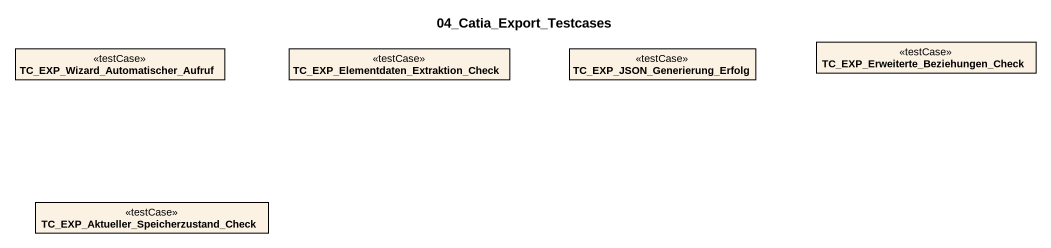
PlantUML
@startuml
title 04_Catia_Export_Testcases
hide circle
hide empty members
class "TC_EXP_Wizard_Automatischer_Aufruf" as TC_EXP_Wizard_Automatischer <<testCase>>
class "TC_EXP_Elementdaten_Extraktion_Check" as TC_EXP_Elementdaten <<testCase>>
class "TC_EXP_JSON_Generierung_Erfolg" as TC_EXP_JSON_Generierung <<testCase>>
class "TC_EXP_Erweiterte_Beziehungen_Check" as TC_EXP_Erweiterte <<testCase>>
class "TC_EXP_Aktueller_Speicherzustand_Check" as TC_EXP_Aktueller <<testCase>>
@enduml
